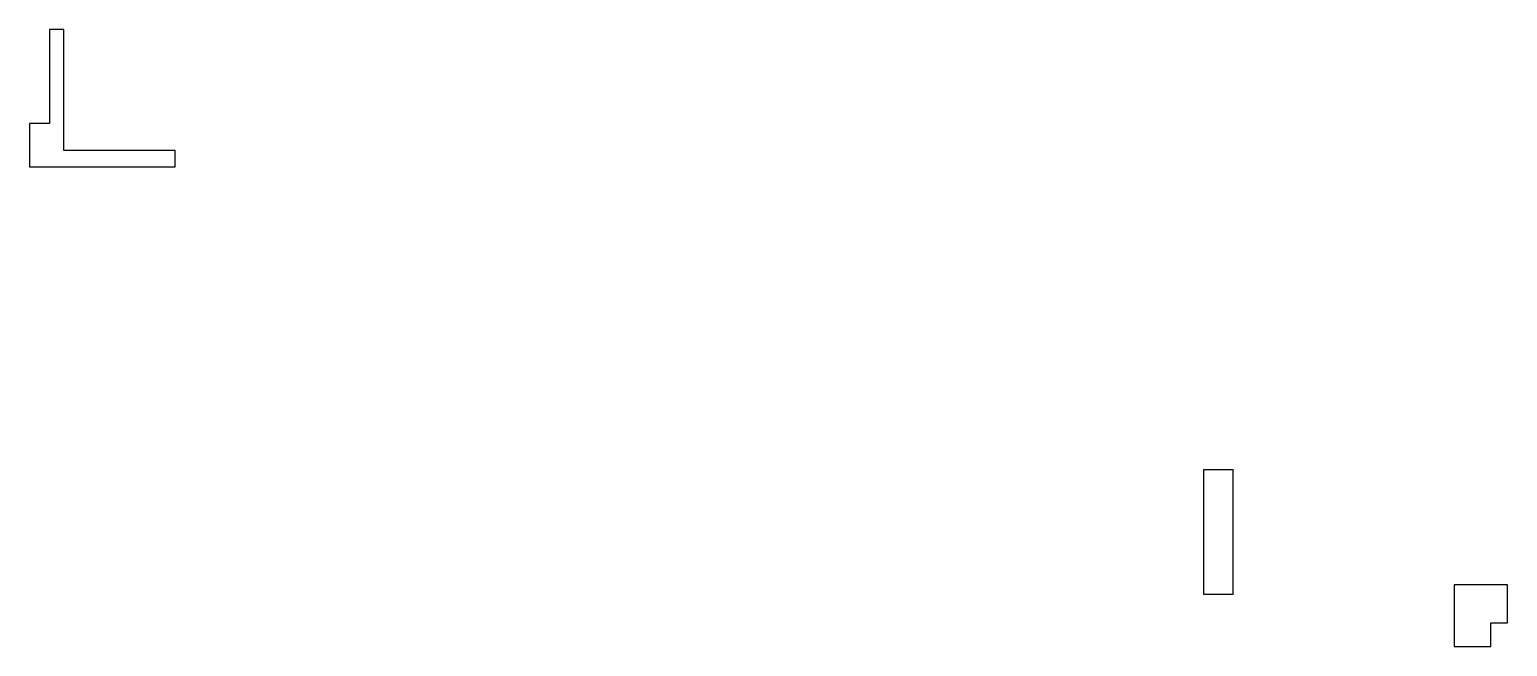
# Model space of a CAD drawing. Header units: metres. Extents: x -148.3 to -60.8, y -278 to -241.5.
import ezdxf

# ---------------------------------------------------------------- set-up
doc = ezdxf.new("R2010")
doc.units = ezdxf.units.M
doc.layers.add('Typical floor$Obstacles', color=5, linetype='Continuous', true_color=0x0000ff)

msp = doc.modelspace()

# ---------------------------------------------------------------- linework, layer by layer
at = {"layer": 'Typical floor$Obstacles'}
for points in [[(-148.31, -249.591), (-139.697, -249.591), (-139.697, -248.609), (-146.284, -248.609), (-146.284, -241.459), (-147.122, -241.459), (-147.122, -247.02), (-148.31, -247.02)], [(-78.804, -267.517), (-78.804, -274.884), (-77.045, -274.884), (-77.045, -267.517)], [(-60.801, -274.331), (-63.947, -274.331), (-63.947, -277.969), (-61.788, -277.969), (-61.788, -276.577), (-60.801, -276.577)]]:
    msp.add_lwpolyline(points, close=True, dxfattribs=at)

doc.saveas('drawing.dxf')
